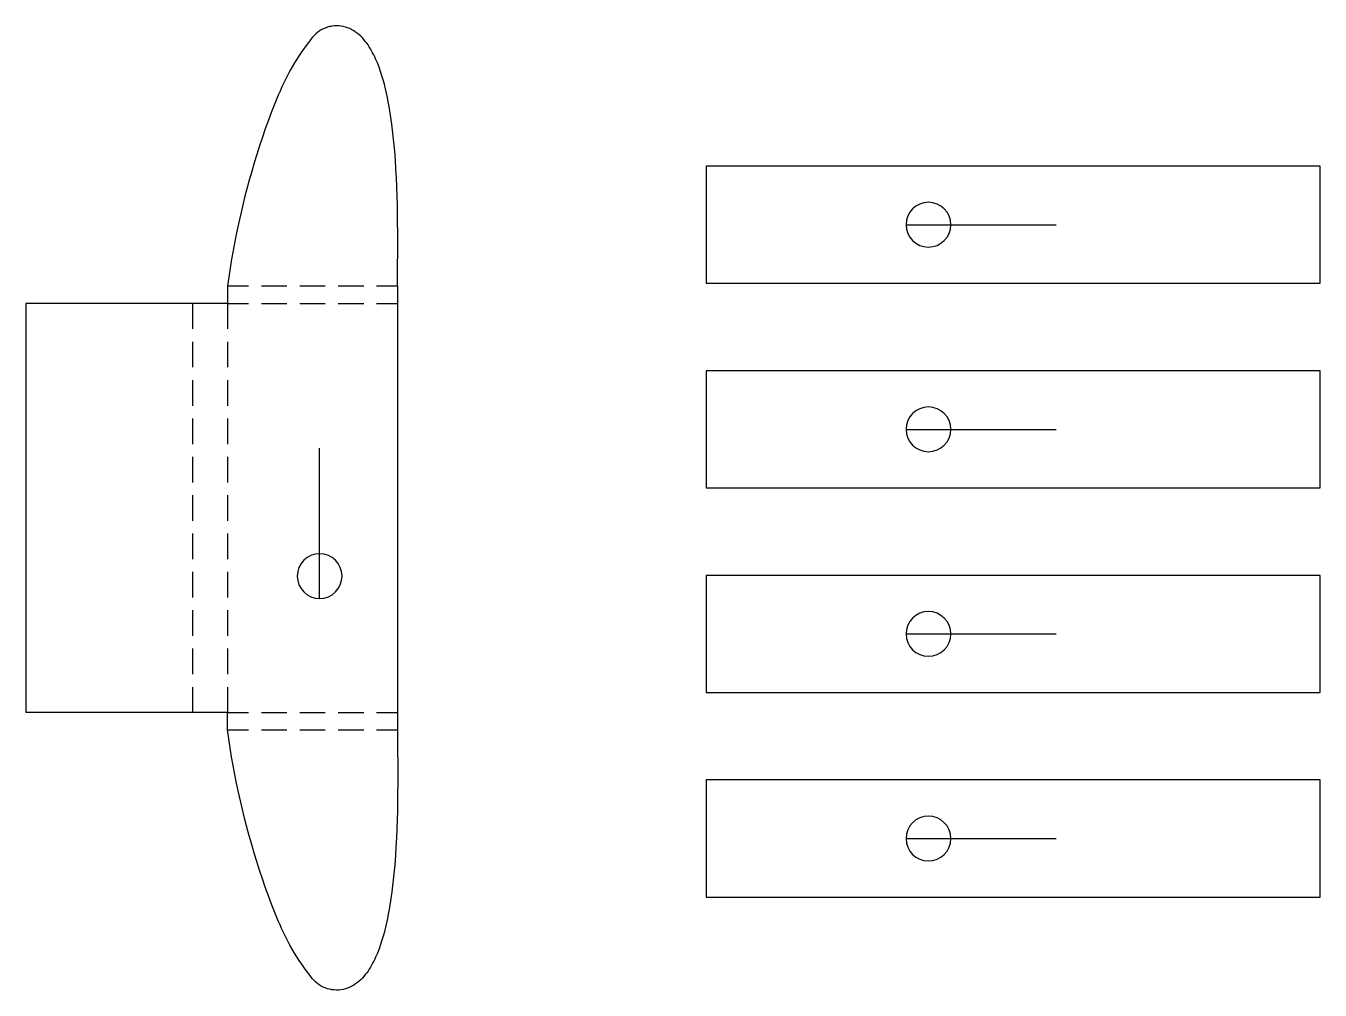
# Model space of a CAD drawing. Extents: x 310 to 3649, y -238 to 259.
# Drawn here: x 2459.3 to 2780.6, y -238.5 to 0.9 of the extents above; entities that cross this region are included whole.
import ezdxf

# ---------------------------------------------------------------- set-up
doc = ezdxf.new("R2010")
doc.units = 0

msp = doc.modelspace()

# ---------------------------------------------------------------- linework, layer by layer
at = {"layer": '01 CUT', "color": 7}
for points in [[(2551.546382, -63.641372), (2551.567549, -59.175219), (2551.588715, -54.709067), (2551.578132, -50.232331), (2551.567549, -47.999254), (2551.535799, -45.766178), (2551.493466, -43.533102), (2551.440549, -41.300026), (2551.355883, -39.056366), (2551.260633, -36.82329), (2551.144217, -34.600797), (2551.006634, -32.36772), (2550.837301, -30.134644), (2550.636218, -27.912151), (2550.403386, -25.689658), (2550.12822, -23.467165), (2549.980054, -22.366502), (2549.810721, -21.255255), (2549.641388, -20.154592), (2549.450889, -19.043346), (2549.249806, -17.942682), (2549.03814, -16.842019), (2548.805307, -15.751939), (2548.551308, -14.661859), (2548.276142, -13.57178), (2547.990393, -12.492283), (2547.662311, -11.42337), (2547.323645, -10.354456), (2546.942647, -9.30671), (2546.540481, -8.258963), (2546.106566, -7.232383), (2545.86315, -6.724384), (2545.619734, -6.216386), (2545.365735, -5.718971), (2545.101152, -5.232139), (2544.815403, -4.745307), (2544.519071, -4.269059), (2544.212155, -3.803394), (2543.884073, -3.348312), (2543.545407, -2.903813), (2543.185575, -2.469898), (2542.81516, -2.046566), (2542.412994, -1.6444), (2542.010829, -1.273985), (2541.576914, -0.914153), (2541.121832, -0.586071), (2540.656166, -0.279155), (2540.158751, -0.003989), (2539.661336, 0.25001), (2539.132171, 0.451093), (2538.603006, 0.631009), (2538.052675, 0.768592), (2537.502343, 0.863842), (2536.941428, 0.916758), (2536.36993, 0.937925), (2535.809015, 0.916758), (2535.2481, 0.853258), (2534.962351, 0.800342), (2534.687185, 0.747425), (2534.147437, 0.599259), (2533.607689, 0.40876), (2533.089107, 0.18651), (2532.591692, -0.078072), (2532.115443, -0.374404), (2531.670945, -0.702487), (2531.237029, -1.072902), (2530.845447, -1.453901), (2530.464448, -1.86665), (2530.094033, -2.289982), (2529.744784, -2.73448), (2529.067453, -3.634061), (2528.411288, -4.544225), (2527.765707, -5.454388), (2527.130709, -6.385719), (2526.527461, -7.317049), (2525.934796, -8.258963), (2525.363298, -9.222043), (2524.82355, -10.195707), (2524.304968, -11.179954), (2523.79697, -12.185367), (2523.320721, -13.190781), (2522.844472, -14.206778), (2522.389391, -15.233358), (2521.944892, -16.259938), (2521.087645, -18.323681), (2520.262147, -20.398008), (2519.4684, -22.493501), (2518.706402, -24.588995), (2517.976155, -26.705655), (2517.277657, -28.822315), (2516.600326, -30.960141), (2515.954744, -33.097968), (2515.33033, -35.235795), (2514.727081, -37.394788), (2514.145, -39.553781), (2513.584085, -41.712774), (2513.05492, -43.882351), (2512.536338, -46.062511), (2512.049507, -48.24267), (2511.583841, -50.42283), (2511.139343, -52.613573), (2510.716011, -54.8149), (2510.324429, -57.016226), (2509.954013, -59.217552), (2509.625931, -61.429462), (2509.329598, -63.641372), (2509.329598, -67.959358), (2459.270589, -67.959358), (2459.270589, -169.559038)], [(2780.590161, -33.891716), (2628.190641, -33.891716), (2628.190641, -62.974624), (2780.590161, -62.974624), (2780.590161, -33.891716)], [(2551.546382, -63.641372), (2551.546382, -173.877025)], [(2780.590161, -84.691556), (2628.190641, -84.691556), (2628.190641, -113.785047), (2780.590161, -113.785047), (2780.590161, -84.691556)], [(2780.590161, -135.491396), (2628.190641, -135.491396), (2628.190641, -164.584887), (2780.590161, -164.584887), (2780.590161, -135.491396)], [(2551.546382, -173.877025), (2551.567549, -178.353761), (2551.588715, -182.819913), (2551.578132, -187.296649), (2551.567549, -189.529725), (2551.535799, -191.762802), (2551.493466, -193.995878), (2551.440549, -196.228954), (2551.355883, -198.462031), (2551.260633, -200.695107), (2551.144217, -202.928183), (2551.006634, -205.161259), (2550.837301, -207.383752), (2550.636218, -209.616829), (2550.403386, -211.839322), (2550.12822, -214.051232), (2549.980054, -215.162478), (2549.810721, -216.273724), (2549.641388, -217.374388), (2549.450889, -218.475051), (2549.249806, -219.575714), (2549.03814, -220.676377), (2548.805307, -221.77704), (2548.551308, -222.86712), (2548.276142, -223.9572), (2547.990393, -225.036697), (2547.662311, -226.10561), (2547.323645, -227.174523), (2546.942647, -228.22227), (2546.540481, -229.270017), (2546.106566, -230.296597), (2545.86315, -230.804595), (2545.619734, -231.312594), (2545.365735, -231.810009), (2545.101152, -232.296841), (2544.815403, -232.783672), (2544.519071, -233.259921), (2544.212155, -233.725586), (2543.884073, -234.180668), (2543.545407, -234.625167), (2543.185575, -235.059082), (2542.81516, -235.471831), (2542.412994, -235.873996), (2542.010829, -236.254995), (2541.576914, -236.614827), (2541.121832, -236.942909), (2540.656166, -237.249825), (2540.158751, -237.524991), (2539.661336, -237.768407), (2539.132171, -237.980073), (2538.603006, -238.159989), (2538.052675, -238.286989), (2537.502343, -238.392821), (2536.941428, -238.445738), (2536.36993, -238.466905), (2535.809015, -238.435155), (2535.2481, -238.371655), (2534.962351, -238.329322), (2534.687185, -238.265822), (2534.147437, -238.117656), (2533.607689, -237.93774), (2533.089107, -237.704907), (2532.591692, -237.450908), (2532.115443, -237.143992), (2531.670945, -236.81591), (2531.237029, -236.456078), (2530.845447, -236.064495), (2530.464448, -235.66233), (2530.094033, -235.228415), (2529.744784, -234.7945), (2529.067453, -233.894919), (2528.411288, -232.984755), (2527.765707, -232.064008), (2527.130709, -231.143261), (2526.527461, -230.211931), (2525.934796, -229.270017), (2525.363298, -228.306937), (2524.82355, -227.333273), (2524.304968, -226.338443), (2523.79697, -225.343613), (2523.320721, -224.338199), (2522.844472, -223.322202), (2522.389391, -222.295622), (2521.944892, -221.269042), (2521.087645, -219.205299), (2520.262147, -217.120388), (2519.4684, -215.035478), (2518.706402, -212.929402), (2517.976155, -210.823325), (2517.277657, -208.706665), (2516.600326, -206.568838), (2515.954744, -204.431012), (2515.33033, -202.282602), (2514.727081, -200.134192), (2514.145, -197.975199), (2513.584085, -195.805622), (2513.05492, -193.636046), (2512.536338, -191.466469), (2512.049507, -189.286309), (2511.583841, -187.095566), (2511.139343, -184.904823), (2510.716011, -182.71408), (2510.324429, -180.512754), (2509.954013, -178.311427), (2509.625931, -176.099518), (2509.329598, -173.877025), (2509.329598, -169.559038), (2459.270589, -169.559038)], [(2780.590161, -186.291236), (2628.190641, -186.291236), (2628.190641, -215.384727), (2780.590161, -215.384727), (2780.590161, -186.291236)]]:
    msp.add_lwpolyline(points, dxfattribs=at)
at = {"layer": '02 SCORE', "color": 10}
for points in [[(2509.329598, -63.641372), (2514.557749, -63.641372)], [(2517.732739, -63.641372), (2524.082719, -63.641372)], [(2527.257709, -63.641372), (2533.607689, -63.641372)], [(2536.782679, -63.641372), (2543.132659, -63.641372)], [(2546.307649, -63.641372), (2551.546382, -63.641372)], [(2500.693626, -74.309338), (2500.693626, -67.959358)], [(2509.329598, -67.959358), (2509.329598, -74.309338)], [(2509.329598, -67.959358), (2514.557749, -67.959358)], [(2517.732739, -67.959358), (2524.082719, -67.959358)], [(2527.257709, -67.959358), (2533.607689, -67.959358)], [(2536.782679, -67.959358), (2543.132659, -67.959358)], [(2546.307649, -67.959358), (2551.546382, -67.959358)], [(2500.693626, -83.834308), (2500.693626, -77.484328)], [(2509.329598, -77.484328), (2509.329598, -83.834308)], [(2500.693626, -93.359278), (2500.693626, -87.009298)], [(2509.329598, -87.009298), (2509.329598, -93.359278)], [(2500.693626, -102.884248), (2500.693626, -96.534268)], [(2509.329598, -96.534268), (2509.329598, -102.884248)], [(2500.693626, -112.409218), (2500.693626, -106.059238)], [(2509.329598, -106.059238), (2509.329598, -112.409218)], [(2500.693626, -121.934188), (2500.693626, -115.584208)], [(2509.329598, -115.584208), (2509.329598, -121.934188)], [(2500.693626, -131.459158), (2500.693626, -125.109178)], [(2509.329598, -125.109178), (2509.329598, -131.459158)], [(2500.693626, -140.984128), (2500.693626, -134.634148)], [(2509.329598, -134.634148), (2509.329598, -140.984128)], [(2500.693626, -150.509098), (2500.693626, -144.159118)], [(2509.329598, -144.159118), (2509.329598, -150.509098)], [(2500.693626, -160.034068), (2500.693626, -153.684088)], [(2509.329598, -153.684088), (2509.329598, -160.034068)], [(2500.693626, -169.559038), (2500.693626, -163.209058)], [(2509.329598, -163.209058), (2509.329598, -169.559038)], [(2509.329598, -169.559038), (2514.557749, -169.559038)], [(2517.732739, -169.559038), (2524.082719, -169.559038)], [(2527.257709, -169.559038), (2533.607689, -169.559038)], [(2536.782679, -169.559038), (2543.132659, -169.559038)], [(2546.307649, -169.559038), (2551.546382, -169.559038)], [(2509.329598, -173.877025), (2514.557749, -173.877025)], [(2517.732739, -173.877025), (2524.082719, -173.877025)], [(2527.257709, -173.877025), (2533.607689, -173.877025)], [(2536.782679, -173.877025), (2543.132659, -173.877025)], [(2546.307649, -173.877025), (2551.546382, -173.877025)]]:
    msp.add_lwpolyline(points, dxfattribs=at)
at = {"layer": '23 NOTES', "color": 7}
for points in [[(2688.917616, -48.427878), (2688.804626, -47.307033), (2688.480566, -46.263076), (2687.967799, -45.318371), (2687.288689, -44.495281), (2686.465599, -43.816171), (2685.520894, -43.303404), (2684.476937, -42.979344), (2683.356092, -42.866354), (2682.235247, -42.979344), (2681.19129, -43.303404), (2680.246585, -43.816171), (2679.423495, -44.495281), (2678.744385, -45.318371), (2678.231618, -46.263076), (2677.907558, -47.307033), (2677.794568, -48.427878), (2677.907558, -49.548723), (2678.231618, -50.59268), (2678.744385, -51.537386), (2679.423495, -52.360475), (2680.246585, -53.039585), (2681.19129, -53.552352), (2682.235247, -53.876412), (2683.356092, -53.989402), (2684.476937, -53.876412), (2685.520894, -53.552352), (2686.465599, -53.039585), (2687.288689, -52.360475), (2687.967799, -51.537386), (2688.480566, -50.59268), (2688.804626, -49.548723), (2688.917616, -48.427878)], [(2677.794568, -48.43317), (2715.1007, -48.43317)], [(2688.917616, -99.227718), (2688.804626, -98.106876), (2688.480566, -97.06292), (2687.967799, -96.118215), (2687.288689, -95.295125), (2686.465599, -94.616014), (2685.520894, -94.103246), (2684.476937, -93.779184), (2683.356092, -93.666194), (2682.235247, -93.779184), (2681.19129, -94.103246), (2680.246585, -94.616014), (2679.423495, -95.295125), (2678.744385, -96.118215), (2678.231618, -97.06292), (2677.907558, -98.106876), (2677.794568, -99.227718), (2677.907558, -100.34856), (2678.231618, -101.392516), (2678.744385, -102.337221), (2679.423495, -103.160311), (2680.246585, -103.839422), (2681.19129, -104.352191), (2682.235247, -104.676252), (2683.356092, -104.789242), (2684.476937, -104.676252), (2685.520894, -104.352191), (2686.465599, -103.839422), (2687.288689, -103.160311), (2687.967799, -102.337221), (2688.480566, -101.392516), (2688.804626, -100.34856), (2688.917616, -99.227718)], [(2677.794568, -99.23301), (2715.1007, -99.23301)], [(2532.20011, -141.238127), (2532.20011, -103.921412)], [(2532.2, -130.114476), (2531.079159, -130.227466), (2530.035204, -130.551528), (2529.090499, -131.064297), (2528.267409, -131.743409), (2527.588297, -132.566499), (2527.075528, -133.511204), (2526.751466, -134.555159), (2526.638476, -135.676), (2526.751466, -136.796841), (2527.075528, -137.840796), (2527.588297, -138.785501), (2528.267409, -139.608591), (2529.090499, -140.287703), (2530.035204, -140.800472), (2531.079159, -141.124534), (2532.2, -141.237524), (2533.320841, -141.124534), (2534.364796, -140.800472), (2535.309501, -140.287703), (2536.132591, -139.608591), (2536.811703, -138.785501), (2537.324472, -137.840796), (2537.648534, -136.796841), (2537.761524, -135.676), (2537.648534, -134.555159), (2537.324472, -133.511204), (2536.811703, -132.566499), (2536.132591, -131.743409), (2535.309501, -131.064297), (2534.364796, -130.551528), (2533.320841, -130.227466), (2532.2, -130.114476)], [(2688.917616, -150.027558), (2688.804626, -148.906716), (2688.480566, -147.86276), (2687.967799, -146.918055), (2687.288689, -146.094965), (2686.465599, -145.415854), (2685.520894, -144.903086), (2684.476937, -144.579024), (2683.356092, -144.466034), (2682.235247, -144.579024), (2681.19129, -144.903086), (2680.246585, -145.415854), (2679.423495, -146.094965), (2678.744385, -146.918055), (2678.231618, -147.86276), (2677.907558, -148.906716), (2677.794568, -150.027558), (2677.907558, -151.1484), (2678.231618, -152.192356), (2678.744385, -153.137061), (2679.423495, -153.960151), (2680.246585, -154.639262), (2681.19129, -155.152031), (2682.235247, -155.476092), (2683.356092, -155.589082), (2684.476937, -155.476092), (2685.520894, -155.152031), (2686.465599, -154.639262), (2687.288689, -153.960151), (2687.967799, -153.137061), (2688.480566, -152.192356), (2688.804626, -151.1484), (2688.917616, -150.027558)], [(2677.794568, -150.03285), (2715.1007, -150.03285)], [(2688.917616, -200.827398), (2688.804626, -199.706557), (2688.480566, -198.662602), (2687.967799, -197.717897), (2687.288689, -196.894807), (2686.465599, -196.215695), (2685.520894, -195.702926), (2684.476937, -195.378864), (2683.356092, -195.265874), (2682.235247, -195.378864), (2681.19129, -195.702926), (2680.246585, -196.215695), (2679.423495, -196.894807), (2678.744385, -197.717897), (2678.231618, -198.662602), (2677.907558, -199.706557), (2677.794568, -200.827398), (2677.907558, -201.948239), (2678.231618, -202.992194), (2678.744385, -203.936899), (2679.423495, -204.759989), (2680.246585, -205.439101), (2681.19129, -205.95187), (2682.235247, -206.275932), (2683.356092, -206.388922), (2684.476937, -206.275932), (2685.520894, -205.95187), (2686.465599, -205.439101), (2687.288689, -204.759989), (2687.967799, -203.936899), (2688.480566, -202.992194), (2688.804626, -201.948239), (2688.917616, -200.827398)], [(2677.794568, -200.83269), (2715.1007, -200.83269)]]:
    msp.add_lwpolyline(points, dxfattribs=at)
at = {"layer": '91 DXF IMPORT', "color": 240}
for points in [[(2500.693626, -67.959358), (2500.693626, -67.959358)], [(2509.329598, -67.959358), (2509.329598, -67.959358)]]:
    msp.add_lwpolyline(points, dxfattribs=at)

doc.saveas('drawing.dxf')
